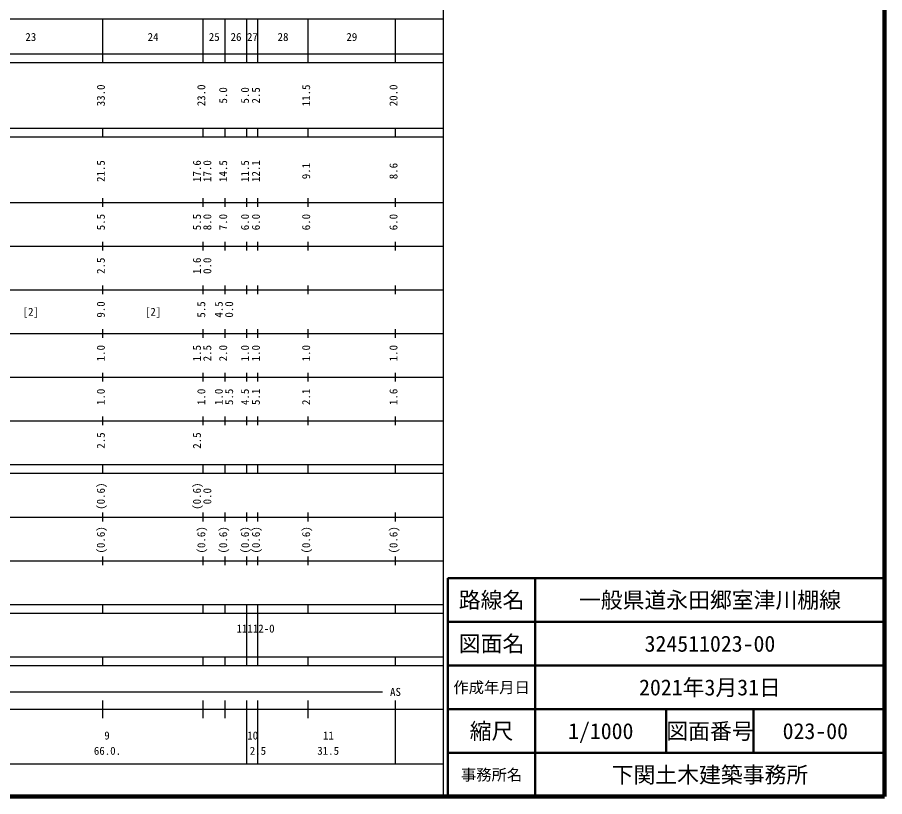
# Model space of a CAD drawing. Units: millimetres on the paper, enlarged 1000 times. Extents: x 40000 to 680000, y 20000 to 380000.
# Drawn here: x 481422 to 680000, y 20000 to 198357 of the extents above; entities that cross this region are included whole.
import ezdxf
from ezdxf.enums import TextEntityAlignment as Align

# ---------------------------------------------------------------- set-up
doc = ezdxf.new("R2010")
doc.units = ezdxf.units.MM
doc.header["$LTSCALE"] = 1000
for name, color, linetype, lineweight in [('M-TTL', 2, 'Continuous', 140), ('M-TTL-BAND', 7, 'Continuous', 25), ('M-TTL-FRAM', 2, 'Continuous', 50), ('M-TTL-LINE', 7, 'Continuous', 50)]:
    doc.layers.add(name, color=color, linetype=linetype, lineweight=lineweight)
doc.layers.add('M-TTL-TXT', color=7, linetype='Continuous')
doc.styles.add('ＭＳ ゴシック', font='')
doc.styles.get('ＭＳ ゴシック').set_extended_font_data('MS Gothic')

msp = doc.modelspace()

# ---------------------------------------------------------------- linework, layer by layer
at = {"layer": 'M-TTL'}
for p, q in [((680000, 20000), (680000, 380000)), ((40000, 20000), (680000, 20000))]:
    msp.add_line(p, q, dxfattribs=at)
at = {"layer": 'M-TTL-BAND'}
for p, q in [((579000, 20000), (579000, 370000)), ((68000, 198000), (579000, 198000)), ((501000, 188000), (501000, 198000)), ((524000, 188000), (524000, 198000)), ((529000, 188000), (529000, 198000)), ((534000, 188000), (534000, 198000)), ((536500, 188000), (536500, 198000)), ((548000, 188000), (548000, 198000)), ((568000, 188000), (568000, 198000)), ((40000, 190000), (579000, 190000)), ((40000, 188000), (579000, 188000)), ((40000, 173000), (579000, 173000)), ((501000, 171000), (501000, 173000)), ((524000, 171000), (524000, 173000)), ((529000, 171000), (529000, 173000)), ((534000, 171000), (534000, 173000)), ((536500, 171000), (536500, 173000)), ((548000, 171000), (548000, 173000)), ((568000, 171000), (568000, 173000)), ((40000, 171000), (579000, 171000)), ((501000, 155000), (501000, 157000)), ((524000, 155000), (524000, 157000)), ((529000, 155000), (529000, 157000)), ((534000, 155000), (534000, 157000)), ((536500, 155000), (536500, 157000)), ((548000, 155000), (548000, 157000)), ((568000, 155000), (568000, 157000)), ((40000, 156000), (579000, 156000)), ((501000, 145000), (501000, 147000)), ((524000, 145000), (524000, 147000)), ((529000, 145000), (529000, 147000)), ((534000, 145000), (534000, 147000)), ((536500, 145000), (536500, 147000)), ((548000, 145000), (548000, 147000)), ((568000, 145000), (568000, 147000)), ((46000, 146000), (579000, 146000)), ((52000, 136000), (579000, 136000)), ((501000, 135000), (501000, 137000)), ((524000, 135000), (524000, 137000)), ((529000, 135000), (529000, 137000)), ((534000, 135000), (534000, 137000)), ((536500, 135000), (536500, 137000)), ((548000, 135000), (548000, 137000)), ((568000, 135000), (568000, 137000)), ((46000, 126000), (579000, 126000)), ((501000, 125000), (501000, 127000)), ((524000, 125000), (524000, 127000)), ((529000, 125000), (529000, 127000)), ((534000, 125000), (534000, 127000)), ((536500, 125000), (536500, 127000)), ((548000, 125000), (548000, 127000)), ((568000, 125000), (568000, 127000)), ((52000, 116000), (579000, 116000)), ((501000, 115000), (501000, 117000)), ((524000, 115000), (524000, 117000)), ((529000, 115000), (529000, 117000)), ((534000, 115000), (534000, 117000)), ((536500, 115000), (536500, 117000)), ((548000, 115000), (548000, 117000)), ((568000, 115000), (568000, 117000)), ((46000, 106000), (579000, 106000)), ((501000, 105000), (501000, 107000)), ((524000, 105000), (524000, 107000)), ((529000, 105000), (529000, 107000)), ((534000, 105000), (534000, 107000)), ((536500, 105000), (536500, 107000)), ((548000, 105000), (548000, 107000)), ((568000, 105000), (568000, 107000)), ((40000, 96000), (579000, 96000)), ((501000, 94000), (501000, 96000)), ((524000, 94000), (524000, 96000)), ((529000, 94000), (529000, 96000)), ((534000, 94000), (534000, 96000)), ((536500, 94000), (536500, 96000)), ((548000, 94000), (548000, 96000)), ((568000, 94000), (568000, 96000)), ((40000, 94000), (579000, 94000)), ((49000, 84000), (579000, 84000)), ((501000, 83000), (501000, 85000)), ((524000, 83000), (524000, 85000)), ((529000, 83000), (529000, 85000)), ((534000, 83000), (534000, 85000)), ((536500, 83000), (536500, 85000)), ((548000, 83000), (548000, 85000)), ((568000, 83000), (568000, 85000)), ((40000, 74000), (579000, 74000)), ((501000, 73000), (501000, 75000)), ((524000, 73000), (524000, 75000)), ((529000, 73000), (529000, 75000)), ((534000, 73000), (534000, 75000)), ((536500, 73000), (536500, 75000)), ((548000, 73000), (548000, 75000)), ((568000, 73000), (568000, 75000)), ((40000, 64000), (579000, 64000)), ((501000, 62000), (501000, 64000)), ((524000, 62000), (524000, 64000)), ((529000, 62000), (529000, 64000)), ((534000, 62000), (534000, 64000)), ((536500, 62000), (536500, 64000)), ((548000, 62000), (548000, 64000)), ((568000, 62000), (568000, 64000)), ((40000, 62000), (579000, 62000)), ((534000, 52000), (534000, 62000)), ((536500, 52000), (536500, 62000)), ((40000, 52000), (579000, 52000)), ((501000, 50000), (501000, 52000)), ((524000, 50000), (524000, 52000)), ((529000, 50000), (529000, 52000)), ((534000, 50000), (534000, 52000)), ((536500, 50000), (536500, 52000)), ((548000, 50000), (548000, 52000)), ((568000, 50000), (568000, 52000)), ((40000, 50000), (579000, 50000)), ((71000, 44000), (565000, 44000)), ((501000, 38000), (501000, 42000)), ((524000, 38000), (524000, 42000)), ((529000, 38000), (529000, 42000)), ((534000, 27500), (534000, 42000)), ((536500, 27500), (536500, 42000)), ((548000, 38000), (548000, 42000)), ((568000, 27500), (568000, 42000)), ((40000, 40000), (579000, 40000)), ((68000, 27500), (579000, 27500))]:
    msp.add_line(p, q, dxfattribs=at)
at = {"layer": 'M-TTL-FRAM'}
for p, q in [((680000, 70000), (580000, 70000)), ((580000, 70000), (580000, 20000))]:
    msp.add_line(p, q, dxfattribs=at)
at = {"layer": 'M-TTL-LINE'}
for p, q in [((600000, 70000), (600000, 20000)), ((680000, 60000), (580000, 60000)), ((680000, 50000), (580000, 50000)), ((680000, 40000), (580000, 40000)), ((630000, 40000), (630000, 30000)), ((650000, 40000), (650000, 30000)), ((680000, 30000), (580000, 30000))]:
    msp.add_line(p, q, dxfattribs=at)

# ---------------------------------------------------------------- texts
at = {"layer": 'M-TTL-BAND', "style": 'ＭＳ ゴシック'}
for s, p in [('23', (484500, 192405)), ('24', (512500, 192405)), ('25', (526500, 192405)), ('26', (531500, 192405)), ('27', (535250, 192405)), ('28', (542250, 192405)), ('29', (558000, 192405)), ('[2]', (484500, 129500)), ('[2]', (512500, 129500)), ('AS', (568000, 42500)), ('9', (501948, 32523)), ('10', (535304, 32523)), ('11', (552650, 32523)), ('66.0.', (502055, 29033)), ('2.5', (536500, 29033)), ('31.5', (552589, 29033))]:
    msp.add_text(s, height=1833, dxfattribs=at).set_placement(p, align=Align.BOTTOM_CENTER)
for s, p in [('33.0', (502000, 180500)), ('23.0', (525000, 180500)), ('11.5', (549000, 180500)), ('20.0', (569000, 180500)), ('5.0', (530000, 180500)), ('5.0', (535000, 180500)), ('2.5', (537500, 180500)), ('21.5', (502000, 163174)), ('17.6', (524000, 163174)), ('17.0', (526370, 163174)), ('14.5', (530000, 163174)), ('11.5', (535000, 163174)), ('12.1', (537500, 163174)), ('9.1', (549000, 163174)), ('8.6', (569000, 163174)), ('5.5', (502000, 151500)), ('5.5', (524000, 151500)), ('8.0', (526370, 151500)), ('7.0', (530000, 151500)), ('6.0', (535000, 151500)), ('6.0', (537500, 151500)), ('6.0', (549000, 151500)), ('6.0', (569000, 151500)), ('2.5', (502000, 141500)), ('1.6', (524000, 141500)), ('0.0', (526370, 141500)), ('9.0', (502000, 131500)), ('5.5', (525000, 131500)), ('4.5', (529000, 131500)), ('0.0', (531370, 131500)), ('1.0', (502000, 121500)), ('1.5', (524000, 121500)), ('2.5', (526370, 121500)), ('2.0', (530000, 121500)), ('1.0', (535000, 121500)), ('1.0', (537500, 121500)), ('1.0', (549000, 121500)), ('1.0', (569000, 121500)), ('1.0', (502000, 111500)), ('1.0', (525000, 111500)), ('1.0', (529000, 111500)), ('5.5', (531370, 111500)), ('4.5', (535000, 111500)), ('5.1', (537500, 111500)), ('2.1', (549000, 111500)), ('1.6', (569000, 111500)), ('2.5', (502000, 101500)), ('2.5', (524000, 101500)), ('(0.6)', (502000, 88764)), ('(0.6)', (524000, 88764)), ('0.0', (526370, 88764)), ('(0.6)', (502000, 78764)), ('(0.6)', (525000, 78764)), ('(0.6)', (530000, 78764)), ('(0.6)', (535000, 78764)), ('(0.6)', (537500, 78764)), ('(0.6)', (549000, 78764)), ('(0.6)', (569000, 78764))]:
    msp.add_text(s, height=1833, rotation=90, dxfattribs=at).set_placement(p, align=Align.BOTTOM_CENTER)
msp.add_text('11112-0', height=1833, dxfattribs=at).set_placement((531595, 57006), align=Align.BOTTOM_LEFT)
at = {"layer": 'M-TTL-TXT', "style": 'ＭＳ ゴシック'}
for s, height, p in [('路線名', 3666, (590000, 65000)), ('路線名', 3666, (590000, 65000)), ('一般県道永田郷室津川棚線', 3666, (640000, 65000)), ('図面名', 3666, (590000, 55000)), ('図面名', 3666, (590000, 55000)), ('324511023-00', 3666, (640000, 55000)), ('作成年月日', 2566, (590000, 45000)), ('作成年月日', 2566, (590000, 45000)), ('2021年3月31日', 3666, (640000, 45000)), ('縮尺', 3666, (590000, 35000)), ('縮尺', 3666, (590000, 35000)), ('1/1000', 3666, (615000, 35000)), ('図面番号', 3666, (640000, 35000)), ('図面番号', 3666, (640000, 35000)), ('023-00', 3666, (664125, 35000)), ('事務所名', 2566, (590000, 25000)), ('事務所名', 2566, (590000, 25000)), ('下関土木建築事務所', 3666, (640000, 25000))]:
    msp.add_text(s, height=height, dxfattribs=at).set_placement(p, align=Align.MIDDLE_CENTER)

doc.saveas('drawing.dxf')
